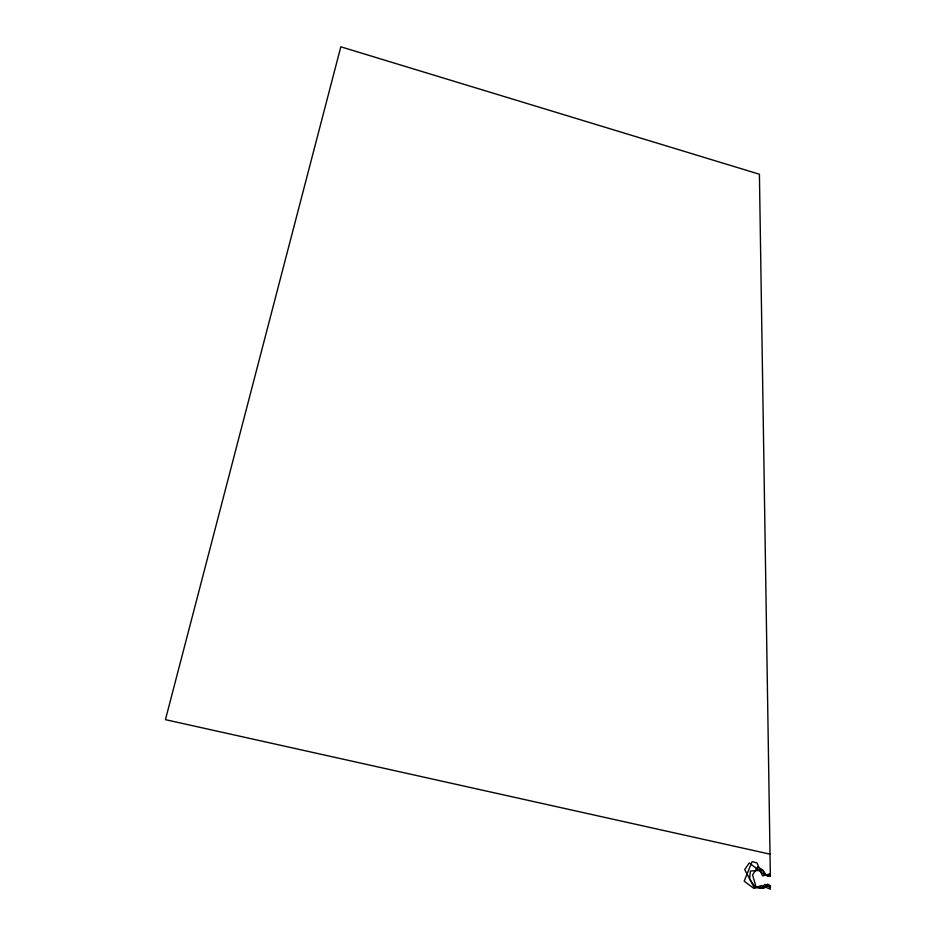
<?xml version="1.0" encoding="UTF-8"?>
<svg xmlns="http://www.w3.org/2000/svg" width="936" height="936" viewBox="0 0 936 936"><rect width="100%" height="100%" fill="white"/><g stroke="black" fill="none" stroke-linecap="round" stroke-linejoin="round"><path stroke-width="1.4" d="M770.34 875.254L765.145 875.312L749.291 862.898L744.693 869.614L754.264 887.492L761.249 888.252L764.969 884.403L770.539 887.726M770.363 876.353L767.497 876.353L762.349 870.188L750.415 871.042L749.56 879.103L755.001 886.755L763.168 888.17L767.836 885.772L770.527 886.837M770.012 854.158L165.438 719.655L340.821 46.8L759.412 174.236L770.351 876.002M770.562 889.2L761.319 885.55L753.796 888.334L744.19 881.185L752.064 861.611L756.99 862.957L762.512 875.885L770.328 874.072L765.519 875.031L762.746 869.965L757.692 866.876L752.567 874.949L755.914 886.532L764.127 887.901L767.66 884.11L770.503 885.784"/></g></svg>
